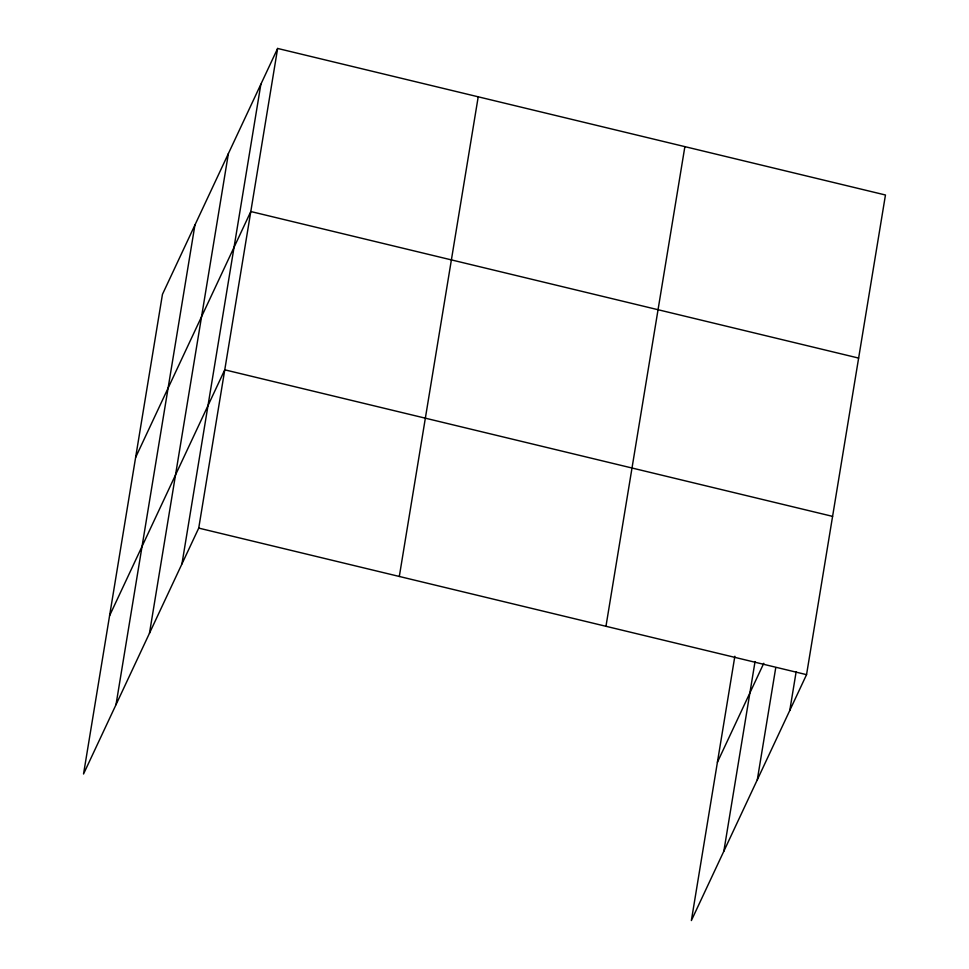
<?xml version="1.0" encoding="UTF-8"?>
<svg xmlns="http://www.w3.org/2000/svg" width="969" height="969" viewBox="0 0 969 969"><rect width="100%" height="100%" fill="white"/><g stroke="black" fill="none" stroke-linecap="round" stroke-linejoin="round"><path stroke-width="1.45" d="M116.014 704.669L194.926 225.014M149.48 633.229L228.393 153.574M181.954 563.897L260.867 84.242M277.631 48.45L162.453 294.346L83.54 774.001L198.73 528.105L277.631 48.45L885.46 194.999L806.547 674.654L691.369 920.55L734.853 656.243M399.313 576.47L478.214 96.815M605.964 626.289L684.877 146.634M723.843 851.218L755.045 661.573M757.31 779.779L775.733 667.786M789.783 710.447L796.167 671.626M135.624 457.429L250.801 211.533L858.631 358.082M109.582 615.715L224.76 369.819L832.589 516.368M717.411 762.264L763.778 663.28M198.73 528.105L806.547 674.654"/></g></svg>
